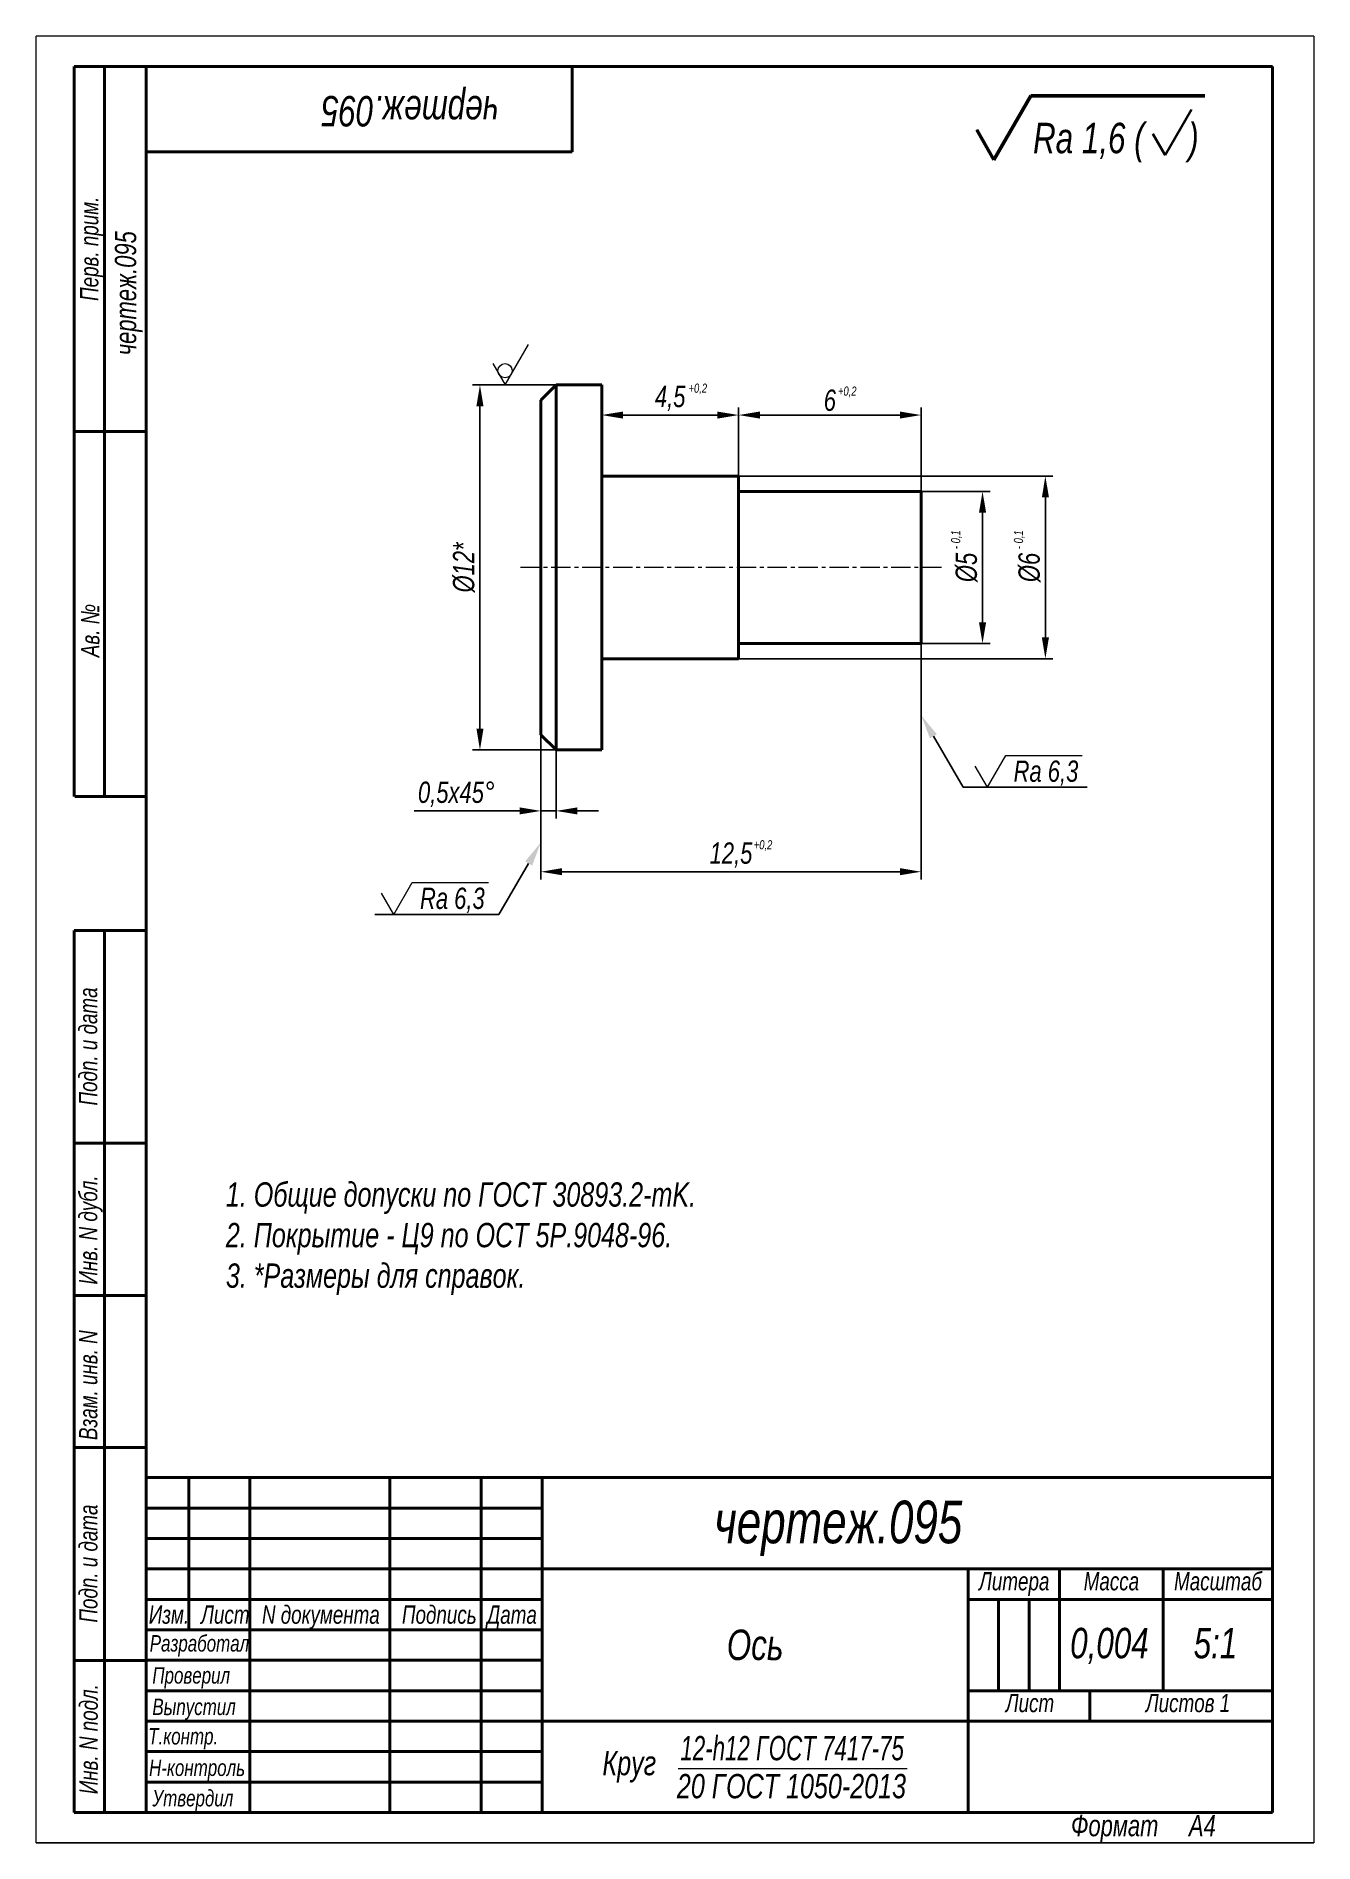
# Model space of a CAD drawing. Header units: millimetres. Extents: x 17919 to 18129, y -1270 to -973.
import ezdxf

# ---------------------------------------------------------------- set-up
doc = ezdxf.new("R2010")
doc.units = ezdxf.units.MM
doc.linetypes.add('LT_03', pattern=[20.32, 12.7, -2.54, 2.54, -2.54])
for name, color, linetype, lineweight in [('Layer_01', 3, 'Continuous', 13), ('Layer_07', 3, 'Continuous', 13), ('Layer_08', 1, 'Continuous', 15), ('Layer_09', 6, 'Continuous', 15), ('Layer_10', 1, 'LT_03', 15), ('Layer_13', 1, 'Continuous', 13), ('Layer_15', 7, 'Continuous', 40), ('Layer_19', 7, 'Continuous', 50), ('Layer_28', 255, 'Continuous', 40)]:
    doc.layers.add(name, color=color, linetype=linetype, lineweight=lineweight)
doc.styles.add('Style_01', font='ARIALNI.TTF', dxfattribs={"width": 0.9, "height": 3.5})
doc.dimstyles.new('DimStyle_05', dxfattribs={"dimtxt": 3.5, "dimasz": 3.5, "dimexe": 1.25, "dimexo": 0, "dimtad": 1, "dimdec": 1, "dimlfac": 0.2, "dimtxsty": 'Style_01', "dimcen": 0, "dimazin": 3, "dimtfac": 1, "dimtdec": 1, "dimtmove": 0, "dimatfit": 3})

# ---------------------------------------------------------------- blocks, each defined once
blk = doc.blocks.new('Block_21')
at = {"linetype": 'Continuous', "lineweight": 15}
for p, q in [((16519.22, -3260.03), (16519.22, -2963.03)), ((16729.22, -2963.03), (16519.22, -2963.03)), ((16729.22, -2963.03), (16729.22, -3260.03)), ((16729.22, -3260.03), (16519.22, -3260.03)), ((16729.22, -3260.03), (16519.22, -3260.03)), ((16519.22, -3260.03), (16729.22, -3260.03)), ((16519.22, -3260.03), (16729.22, -3260.03)), ((16729.22, -3260.03), (16519.22, -3260.03))]:
    blk.add_line(p, q, dxfattribs=at)
at = {"layer": 'Layer_28', "linetype": 'Continuous'}
for p, q in [((16525.44, -2968.03), (16537.44, -2968.03)), ((16525.44, -3088.03), (16525.44, -2968.03)), ((16530.44, -3088.03), (16530.44, -2968.03)), ((16722.44, -2968.03), (16537.32, -2968.03)), ((16537.32, -3199.99), (16537.32, -2968.03)), ((16537.44, -2968.03), (16722.44, -2968.03)), ((16607.32, -2968.03), (16607.32, -2982.03)), ((16722.44, -2968.03), (16722.44, -3255.03)), ((16537.32, -2982.03), (16607.32, -2982.03)), ((16525.56, -3028.03), (16537.44, -3028.03)), ((16525.56, -3088.03), (16537.44, -3088.03)), ((16525.44, -3255.03), (16525.44, -3110.03)), ((16525.44, -3110.03), (16537.32, -3110.03)), ((16530.44, -3255.03), (16530.44, -3110.03)), ((16525.44, -3145.03), (16537.32, -3145.03)), ((16525.44, -3170.03), (16537.32, -3170.03)), ((16525.44, -3195.03), (16537.32, -3195.03)), ((16537.32, -3205), (16602.36, -3205)), ((16537.32, -3210), (16602.36, -3210)), ((16537.32, -3215), (16602.36, -3215)), ((16677.41, -3220.01), (16677.41, -3235.02)), ((16682.41, -3220.01), (16682.41, -3235.02)), ((16525.44, -3230.03), (16537.44, -3230.03)), ((16537.32, -3230.01), (16602.36, -3230.01)), ((16537.32, -3235.02), (16602.36, -3235.02)), ((16537.32, -3240.02), (16602.36, -3240.02)), ((16537.32, -3245.02), (16602.36, -3245.02)), ((16537.32, -3250.03), (16602.36, -3250.03)), ((16525.44, -3255.03), (16537.44, -3255.03)), ((16722.44, -3255.03), (16537.44, -3255.03))]:
    blk.add_line(p, q, dxfattribs=at)
for points in [[(16722.44, -3199.99), (16537.32, -3199.99), (16537.32, -3255.03)], [(16544.32, -3199.99), (16544.32, -3225.01)], [(16554.33, -3199.99), (16554.33, -3255.03)], [(16577.34, -3199.99), (16577.34, -3255.03)], [(16592.35, -3199.99), (16592.35, -3255.03)], [(16602.36, -3199.99), (16602.36, -3255.03)], [(16722.44, -3215), (16602.36, -3215)], [(16722.44, -3215), (16602.36, -3215)], [(16672.41, -3215), (16672.41, -3255.03)], [(16687.42, -3215), (16687.42, -3235.02)], [(16704.43, -3215), (16704.43, -3235.02)], [(16704.43, -3215), (16704.43, -3235.02)], [(16537.32, -3220.01), (16602.36, -3220.01)], [(16672.41, -3220.01), (16722.44, -3220.01)], [(16537.32, -3225.01), (16602.36, -3225.01)], [(16672.41, -3235.02), (16722.44, -3235.02)], [(16692.42, -3235.02), (16692.42, -3240.02)], [(16602.36, -3240.02), (16722.44, -3240.02)]]:
    blk.add_lwpolyline(points, dxfattribs=at)
at = {"layer": 'Layer_01', "linetype": 'Continuous', "lineweight": 25, "style": 'Style_01', "width": 0.9}
blk.add_text('Перв. прим.', height=3, rotation=90, dxfattribs=at).set_placement((16529.44, -3006.56))
at = {"layer": 'Layer_01', "linetype": 'Continuous', "style": 'Style_01', "width": 0.9}
blk.add_text('Т.контр.', height=2.7, dxfattribs=at).set_placement((16537.63, -3243.86))
at = {"layer": 'Layer_07', "linetype": 'Continuous', "style": 'Style_01', "width": 0.9}
for s, p in [('Ав. №', (16529.6, -3065.12)), ('Подп. и дата', (16529.25, -3138.82)), ('Инв. N дубл.', (16529.26, -3168.25)), ('Взам. инв. N', (16529.27, -3193.82)), ('Подп. и дата', (16529.29, -3223.82)), ('Инв. N подл.', (16529.34, -3252.03))]:
    blk.add_text(s, height=3, rotation=90, dxfattribs=at).set_placement(p)
for s, height, p in [('Литера', 3, (16674.18, -3218.52)), ('Масса', 3, (16691.39, -3218.52)), ('Масштаб', 3, (16706.24, -3218.52)), ('Изм.', 3, (16537.73, -3224.01)), ('Лист', 3, (16546.32, -3224.01)), ('N документа', 2.9999, (16556.33, -3224.01)), ('Подпись', 3, (16579.34, -3224.01)), ('Дата', 3, (16593.32, -3224.01)), ('Разработал', 2.7, (16537.89, -3228.58)), ('Проверил', 2.7, (16538.32, -3233.85)), ('Выпустил', 2.7, (16538.32, -3239.02)), ('Лист ', 3, (16678.57, -3238.54)), ('Листов 1', 3, (16701.59, -3238.54)), ('Н-контроль', 2.7, (16537.78, -3249.03)), ('Утвердил', 2.7, (16538.32, -3254.03))]:
    blk.add_text(s, height=height, dxfattribs=at).set_placement(p)
at = {"layer": 'Layer_07', "style": 'Style_01', "width": 0.9}
for s, p in [('Формат     А', (16689.3, -3258.94)), ('4', (16711.1, -3258.94))]:
    blk.add_text(s, height=3.5, dxfattribs=at).set_placement(p)
blk = doc.blocks.new('*D200')
at = {"layer": 'Defpoints', "color": 0, "ltscale": 0.5, "transparency": 16777216}
for p in [(18008.36, -1030.81), (17992.1, -1090.81), (18008.36, -1090.81)]:
    blk.add_point(p, dxfattribs=at)
at = {"layer": 'Layer_08', "color": 0, "lineweight": -2, "ltscale": 0.5, "transparency": 16777216}
for p, q in [((18008.36, -1030.81), (17990.85, -1030.81)), ((17992.1, -1034.31), (17992.1, -1087.31)), ((18008.36, -1090.81), (17990.85, -1090.81))]:
    blk.add_line(p, q, dxfattribs=at)
at = {"layer": 'Layer_08', "color": 0, "ltscale": 0.5, "transparency": 16777216}
for points in [[(17991.52, -1034.31), (17992.68, -1034.31), (17992.1, -1030.81)], [(17991.52, -1087.31), (17992.68, -1087.31), (17992.1, -1090.81)]]:
    blk.add_solid(points, dxfattribs=at)
at = {"layer": 'Layer_08', "color": 0, "ltscale": 0.5, "transparency": 16777216, "insert": (17989.48, -1060.81), "char_height": 3.5, "attachment_point": 5, "rotation": 90, "style": 'Style_01'}
blk.add_mtext('%%C12*', dxfattribs=at)
blk = doc.blocks.new('*D201')
at = {"layer": 'Defpoints', "color": 0, "ltscale": 0.5, "transparency": 16777216}
for p in [(18064.61, -1048.31), (18064.61, -1073.31), (18074.7, -1073.31)]:
    blk.add_point(p, dxfattribs=at)
at = {"layer": 'Layer_08', "color": 0, "lineweight": -2, "ltscale": 0.5, "transparency": 16777216}
for p, q in [((18064.61, -1048.31), (18075.95, -1048.31)), ((18074.7, -1051.81), (18074.7, -1069.81)), ((18064.61, -1073.31), (18075.95, -1073.31))]:
    blk.add_line(p, q, dxfattribs=at)
at = {"layer": 'Layer_08', "color": 0, "ltscale": 0.5, "transparency": 16777216}
for points in [[(18074.12, -1051.81), (18075.29, -1051.81), (18074.7, -1048.31)], [(18074.12, -1069.81), (18075.29, -1069.81), (18074.7, -1073.31)]]:
    blk.add_solid(points, dxfattribs=at)
at = {"layer": 'Layer_08', "color": 0, "ltscale": 0.5, "transparency": 16777216, "insert": (18072.09, -1060.81), "char_height": 3.5, "attachment_point": 5, "rotation": 90, "style": 'Style_01'}
blk.add_mtext('%%C5', dxfattribs=at)
blk = doc.blocks.new('*D202')
at = {"layer": 'Defpoints', "color": 0, "ltscale": 0.5, "transparency": 16777216}
for p in [(18064.61, -1073.31), (18002.11, -1083.75), (18064.61, -1110.83)]:
    blk.add_point(p, dxfattribs=at)
at = {"layer": 'Layer_08', "color": 0, "lineweight": -2, "ltscale": 0.5, "transparency": 16777216}
for p, q in [((18064.61, -1073.31), (18064.61, -1112.08)), ((18002.11, -1083.75), (18002.11, -1112.08)), ((18005.61, -1110.83), (18061.11, -1110.83))]:
    blk.add_line(p, q, dxfattribs=at)
at = {"layer": 'Layer_08', "color": 0, "ltscale": 0.5, "transparency": 16777216}
for points in [[(18005.61, -1110.24), (18005.61, -1111.41), (18002.11, -1110.83)], [(18061.11, -1110.24), (18061.11, -1111.41), (18064.61, -1110.83)]]:
    blk.add_solid(points, dxfattribs=at)
at = {"layer": 'Layer_08', "color": 0, "ltscale": 0.5, "transparency": 16777216, "insert": (18033.36, -1108.09), "char_height": 3.5, "attachment_point": 5, "style": 'Style_01'}
blk.add_mtext('12,5', dxfattribs=at)
blk = doc.blocks.new('*D203')
at = {"layer": 'Defpoints', "color": 0, "ltscale": 0.5, "transparency": 16777216}
for p in [(18002.11, -1087.18), (18004.61, -1089.19), (18002.11, -1100.83)]:
    blk.add_point(p, dxfattribs=at)
at = {"layer": 'Layer_08', "color": 0, "lineweight": -2, "ltscale": 0.5, "transparency": 16777216}
for p, q in [((18002.11, -1087.18), (18002.11, -1102.08)), ((18004.61, -1089.19), (18004.61, -1102.08)), ((17998.61, -1100.83), (17981.31, -1100.83)), ((18004.61, -1100.83), (18002.11, -1100.83)), ((18008.11, -1100.83), (18011.61, -1100.83))]:
    blk.add_line(p, q, dxfattribs=at)
at = {"layer": 'Layer_08', "color": 0, "ltscale": 0.5, "transparency": 16777216}
for points in [[(17998.61, -1100.25), (17998.61, -1101.41), (18002.11, -1100.83)], [(18008.11, -1100.25), (18008.11, -1101.41), (18004.61, -1100.83)]]:
    blk.add_solid(points, dxfattribs=at)
at = {"layer": 'Layer_08', "color": 0, "ltscale": 0.5, "transparency": 16777216, "insert": (17988.21, -1098.09), "char_height": 3.5, "attachment_point": 5, "style": 'Style_01'}
blk.add_mtext('0,5х45%%D', dxfattribs=at)
blk = doc.blocks.new('*D204')
at = {"layer": 'Defpoints', "color": 0, "ltscale": 0.5, "transparency": 16777216}
for p in [(18034.61, -1035.76), (18012.11, -1045.81), (18034.61, -1045.81)]:
    blk.add_point(p, dxfattribs=at)
at = {"layer": 'Layer_08', "color": 0, "lineweight": -2, "ltscale": 0.5, "transparency": 16777216}
for p, q in [((18012.11, -1045.81), (18012.11, -1034.51)), ((18015.61, -1035.76), (18031.11, -1035.76)), ((18034.61, -1045.81), (18034.61, -1034.51))]:
    blk.add_line(p, q, dxfattribs=at)
at = {"layer": 'Layer_08', "color": 0, "ltscale": 0.5, "transparency": 16777216}
for points in [[(18015.61, -1035.18), (18015.61, -1036.34), (18012.11, -1035.76)], [(18031.11, -1035.18), (18031.11, -1036.34), (18034.61, -1035.76)]]:
    blk.add_solid(points, dxfattribs=at)
at = {"layer": 'Layer_08', "color": 0, "ltscale": 0.5, "transparency": 16777216, "insert": (18023.36, -1033.03), "char_height": 3.5, "attachment_point": 5, "style": 'Style_01'}
blk.add_mtext('4,5', dxfattribs=at)
blk = doc.blocks.new('*D205')
at = {"layer": 'Defpoints', "color": 0, "ltscale": 0.5, "transparency": 16777216}
for p in [(18064.61, -1035.76), (18034.61, -1045.81), (18064.61, -1048.31)]:
    blk.add_point(p, dxfattribs=at)
at = {"layer": 'Layer_08', "color": 0, "lineweight": -2, "ltscale": 0.5, "transparency": 16777216}
for p, q in [((18034.61, -1045.81), (18034.61, -1034.51)), ((18038.11, -1035.76), (18061.11, -1035.76)), ((18064.61, -1048.31), (18064.61, -1034.51))]:
    blk.add_line(p, q, dxfattribs=at)
at = {"layer": 'Layer_08', "color": 0, "ltscale": 0.5, "transparency": 16777216}
for points in [[(18038.11, -1035.18), (18038.11, -1036.34), (18034.61, -1035.76)], [(18061.11, -1035.18), (18061.11, -1036.34), (18064.61, -1035.76)]]:
    blk.add_solid(points, dxfattribs=at)
at = {"layer": 'Layer_08', "color": 0, "ltscale": 0.5, "transparency": 16777216, "insert": (18049.61, -1033.35), "char_height": 3.5, "attachment_point": 5, "style": 'Style_01'}
blk.add_mtext('6', dxfattribs=at)
blk = doc.blocks.new('A$C57cbd612')
at = {"color": 1, "lineweight": 13, "ltscale": 0.141451}
blk.add_line((0, 0), (-2.02, 3.5), dxfattribs=at)
at = {"color": 1, "lineweight": 13, "ltscale": 0.303109}
blk.add_line((0, 0), (3.03, 5.25), dxfattribs=at)
at = {"layer": 'Layer_10'}
blk.add_line((3.03, 5.25), (15.58, 5.25), dxfattribs=at)
blk = doc.blocks.new('*D220')
at = {"layer": 'Defpoints', "color": 0, "ltscale": 0.5, "transparency": 16777216}
for p in [(18034.61, -1045.81), (18034.61, -1075.81), (18085.03, -1075.81)]:
    blk.add_point(p, dxfattribs=at)
at = {"layer": 'Layer_08', "color": 0, "lineweight": -2, "ltscale": 0.5, "transparency": 16777216}
for p, q in [((18034.61, -1045.81), (18086.28, -1045.81)), ((18085.03, -1049.31), (18085.03, -1072.31)), ((18034.61, -1075.81), (18086.28, -1075.81))]:
    blk.add_line(p, q, dxfattribs=at)
at = {"layer": 'Layer_08', "color": 0, "ltscale": 0.5, "transparency": 16777216}
for points in [[(18084.45, -1049.31), (18085.62, -1049.31), (18085.03, -1045.81)], [(18084.45, -1072.31), (18085.62, -1072.31), (18085.03, -1075.81)]]:
    blk.add_solid(points, dxfattribs=at)
at = {"layer": 'Layer_08', "color": 0, "ltscale": 0.5, "transparency": 16777216, "insert": (18082.42, -1060.81), "char_height": 3.5, "attachment_point": 5, "rotation": 90, "style": 'Style_01'}
blk.add_mtext('%%C6', dxfattribs=at)

msp = doc.modelspace()

# ---------------------------------------------------------------- linework, layer by layer
at = {"layer": 'Layer_01', "lineweight": 13, "ltscale": 0.303109}
msp.add_line((18076.57, -993.78), (18082.64, -983.28), dxfattribs=at)
msp.add_line((18076.57, -993.78), (18082.64, -983.28), dxfattribs=at)
msp.add_line((18076.57, -993.78), (18082.64, -983.28), dxfattribs=at)
at = {"layer": 'Layer_01', "lineweight": 30}
for q in [(18109.06, -985.53), (18109.06, -985.53), (18109.06, -985.53), (18109.06, -985.53), (18102.71, -989.53), (18102.71, -989.53), (18102.71, -989.53), (18102.71, -989.53)]:
    msp.add_line((18104.73, -993.03), q, dxfattribs=at)
at = {"layer": 'Layer_01', "lineweight": 13, "ltscale": 0.141451}
msp.add_line((18076.57, -993.78), (18073.75, -988.88), dxfattribs=at)
msp.add_line((18076.57, -993.78), (18073.75, -988.88), dxfattribs=at)
msp.add_line((18076.57, -993.78), (18073.75, -988.88), dxfattribs=at)
at = {"layer": 'Layer_08', "linetype": 'ByBlock', "lineweight": -2, "ltscale": 0.5}
for p, q in [((18071.5, -1096.95), (18091.89, -1096.95)), ((17995.23, -1117.85), (17974.84, -1117.85))]:
    msp.add_line(p, q, dxfattribs=at)
for points in [[(18066.62, -1088.57), (18071.5, -1096.95)], [(18000.1, -1109.47), (17995.23, -1117.85)]]:
    msp.add_lwpolyline(points, dxfattribs=at)
at = {"layer": 'Layer_08', "ltscale": 0.5}
for points in [[(18066.05, -1088.91), (18064.61, -1085.11), (18067.2, -1088.24)], [(18000.68, -1109.81), (18002.11, -1106.01), (17999.53, -1109.14)]]:
    msp.add_solid(points, dxfattribs=at)
at = {"layer": 'Layer_09', "lineweight": 13}
for p, q in [((17996.23, -1030.81), (18000.07, -1024.16)), ((17994.21, -1027.31), (17996.23, -1030.81))]:
    msp.add_line(p, q, dxfattribs=at)
at = {"layer": 'Layer_09'}
msp.add_line((18024.65, -1258.22), (18062.29, -1258.22), dxfattribs=at)
at = {"layer": 'Layer_09', "lineweight": 13}
msp.add_circle((17996.23, -1028.47), 1.17, dxfattribs=at)
at = {"layer": 'Layer_10', "ltscale": 0.25}
msp.add_line((18067.96, -1060.81), (17998.63, -1060.81), dxfattribs=at)
at = {"layer": 'Layer_15', "linetype": 'Continuous'}
for p, q in [((18004.61, -1030.81), (18002.11, -1033.31)), ((18002.11, -1060.81), (18002.11, -1033.31)), ((18012.11, -1030.81), (18004.61, -1030.81)), ((18004.61, -1030.81), (18004.61, -1060.81)), ((18012.11, -1030.81), (18012.11, -1090.81)), ((18034.61, -1045.81), (18012.11, -1045.81)), ((18034.61, -1045.81), (18034.61, -1075.81)), ((18064.61, -1048.31), (18034.61, -1048.31)), ((18064.61, -1048.31), (18064.61, -1073.31)), ((18002.11, -1088.31), (18002.11, -1060.81)), ((18004.61, -1060.81), (18004.61, -1090.81)), ((18034.61, -1073.31), (18064.61, -1073.31)), ((18012.11, -1075.81), (18034.61, -1075.81)), ((18002.11, -1088.31), (18004.61, -1090.81)), ((18004.61, -1090.81), (18012.11, -1090.81))]:
    msp.add_line(p, q, dxfattribs=at)
at = {"layer": 'Layer_19', "lineweight": 50}
for p, q in [((18076.57, -993.78), (18082.64, -983.28)), ((18082.64, -983.28), (18111.22, -983.28)), ((18076.57, -993.78), (18073.75, -988.88))]:
    msp.add_line(p, q, dxfattribs=at)

# ---------------------------------------------------------------- block references
at = {"layer": 'Layer_08'}
for name, p in [('Block_21', (1399.94, 1989.56)), ('A$C57cbd612', (18075.5, -1096.95)), ('A$C57cbd612', (17977.94, -1117.85))]:
    msp.add_blockref(name, p, dxfattribs=at)

# ---------------------------------------------------------------- texts
at = {"layer": 'Layer_01', "style": 'Style_01', "width": 0.9}
msp.add_text('Rа 1,6 (     )', height=5, dxfattribs=at).set_placement((18083.01, -992.72))
at = {"layer": 'Layer_01', "insert": (17950.34, -1180.43), "char_height": 4, "attachment_point": 7, "style": 'Style_01'}
msp.add_mtext_dynamic_manual_height_columns('1. Общие допуски по ГОСТ 30893.2-mK.\\P2. Покрытие - Ц9 по ОСТ 5Р.9048-96.\\P3. *Размеры для справок.', width=174.6214, gutter_width=70, heights=[66.33], dxfattribs=at)
at = {"layer": 'Layer_07', "linetype": 'Continuous', "style": 'Style_01', "width": 0.9}
for height, rotation, p in [(5, 180, (17995.21, -983.31)), (3.5, 90, (17935.6, -1025.93))]:
    msp.add_text('чертеж.095', height=height, rotation=rotation, dxfattribs=at).set_placement(p)
for s, height, p in [('Rа 6,3', 3.5, (18079.81, -1096.05)), ('Rа 6,3', 3.5, (17982.25, -1116.95)), ('чертеж.095', 7, (18030.58, -1221.22)), ('0,004', 5, (18089.11, -1240.13)), ('5:1', 5, (18109.4, -1240.13))]:
    msp.add_text(s, height=height, dxfattribs=at).set_placement(p)
at = {"layer": 'Layer_07', "style": 'Style_01', "width": 0.9}
for s, p in [('Круг', (18012.23, -1259.35)), ('20 ГОСТ 1050-2013', (18024.47, -1263.14))]:
    msp.add_text(s, height=4, dxfattribs=at).set_placement(p)
at = {"layer": 'Layer_07', "linetype": 'Continuous', "insert": (18037.32, -1237.95), "char_height": 5, "width": 70.0467, "attachment_point": 5, "style": 'Style_01'}
msp.add_mtext('Ось', dxfattribs=at)
at = {"layer": 'Layer_07', "insert": (18043.41, -1254.92), "char_height": 4, "width": 70.0467, "attachment_point": 5, "style": 'Style_01'}
msp.add_mtext('{\\W0.8;12-h12 ГОСТ 7417-75 }', dxfattribs=at)
at = {"layer": 'Layer_13', "style": 'Style_01', "width": 0.9}
for p in [(18026.38, -1032.09), (18050.94, -1032.57), (18037.1, -1107.15)]:
    msp.add_text('+0,2', height=1.5, dxfattribs=at).set_placement(p)
for p in [(18071.03, -1057.79), (18081.36, -1057.8)]:
    msp.add_text('- 0,1', height=1.5, rotation=90, dxfattribs=at).set_placement(p)

# ---------------------------------------------------------------- dimensions: what is measured, and where the dimension line sits
at = {"layer": 'Layer_08', "ltscale": 0.5}
for base, p1, p2, text, picture, middle in [((17992.1, -1090.81), (18008.36, -1030.81), (18008.36, -1090.81), '%%C<>*', '*D200', (17989.48, -1060.81)), ((18085.03, -1075.81), (18034.61, -1045.81), (18034.61, -1075.81), '%%C<>', '*D220', (18082.42, -1060.81)), ((18074.7, -1073.31), (18064.61, -1048.31), (18064.61, -1073.31), '%%C<>', '*D201', (18072.09, -1060.81))]:
    dim = msp.add_linear_dim(base=base, p1=p1, p2=p2, angle=90, text=text, dimstyle='DimStyle_05', dxfattribs=at)
    dim.commit()
    dim.dimension.update_dxf_attribs({"geometry": picture, "text_midpoint": middle})
for base, p1, p2, picture, middle in [((18034.61, -1035.76), (18012.11, -1045.81), (18034.61, -1045.81), '*D204', (18023.36, -1033.03)), ((18064.61, -1035.76), (18034.61, -1045.81), (18064.61, -1048.31), '*D205', (18049.61, -1033.35)), ((18064.61, -1110.83), (18002.11, -1083.75), (18064.61, -1073.31), '*D202', (18033.36, -1108.09))]:
    dim = msp.add_linear_dim(base=base, p1=p1, p2=p2, dimstyle='DimStyle_05', dxfattribs=at)
    dim.commit()
    dim.dimension.update_dxf_attribs({"geometry": picture, "text_midpoint": middle})
dim = msp.add_linear_dim(base=(18002.11, -1100.83), p1=(18004.61, -1089.19), p2=(18002.11, -1087.18), text='<>х45%%D', dimstyle='DimStyle_05', dxfattribs=at)
dim.commit()
dim.dimension.update_dxf_attribs({"geometry": '*D203', "text_midpoint": (17988.21, -1098.09)})

doc.saveas('drawing.dxf')
